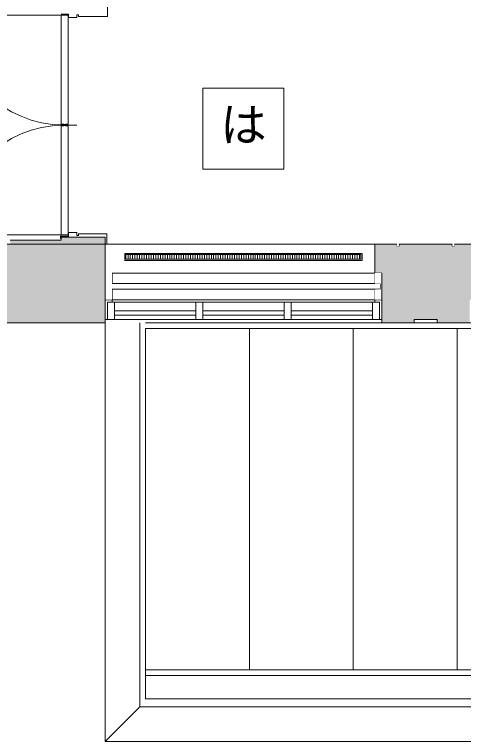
# Model space of a CAD drawing. Units: millimetres, scale not verified. Extents: x -35903 to 76097, y -53729 to 27871.
# Drawn here: x -11030 to -7151, y -41970 to -35683 of the extents above; entities that cross this region are included whole.
import ezdxf
from ezdxf.enums import TextEntityAlignment as Align

# ---------------------------------------------------------------- set-up
doc = ezdxf.new("R2010")
doc.units = ezdxf.units.MM
doc.header["$LTSCALE"] = 200
for name, color, linetype, lineweight in [('0-1_躯体', 7, 'Continuous', 9), ('0-2_建具', 7, 'Continuous', 9), ('0-9_座席', 7, 'Continuous', 9)]:
    doc.layers.add(name, color=color, linetype=linetype, lineweight=lineweight)
doc.styles.add('ＭＳ Ｐゴシック', font='')
doc.styles.get('ＭＳ Ｐゴシック').set_extended_font_data('MS PGothic')

msp = doc.modelspace()

# ---------------------------------------------------------------- linework, layer by layer
at = {"layer": '0-1_躯体'}
for p, q in [((-10247.1, -37609.6), (-10627.1, -37609.6)), ((-7727.1, -37684.6), (-7727.1, -37669.6)), ((-7707.1, -37684.6), (-7727.1, -37684.6)), ((-7707.1, -37684.6), (-7707.1, -37669.6)), ((-7247.1, -37669.6), (-7707.1, -37669.6)), ((-7247.1, -37684.6), (-7247.1, -37669.6)), ((-7227.1, -37684.6), (-7247.1, -37684.6)), ((-7227.1, -37684.6), (-7227.1, -37669.6)), ((-7857.1, -38349.6), (-7857.1, -38149.6)), ((-18952.1, -38349.6), (-10247.1, -38349.6)), ((-10247.1, -38349.6), (-10247.1, -41969.6)), ((-9947.1, -38349.6), (-9947.1, -41669.6)), ((-9897.1, -38349.6), (1772.9, -38349.6)), ((-9897.1, -38399.6), (1772.9, -38399.6)), ((-9897.1, -38399.6), (-9897.1, -41599.6)), ((-9000.4, -38399.6), (-9000.4, -41349.6)), ((-8102.7, -38399.6), (-8102.7, -41349.6)), ((-7577.1, -38349.6), (-7857.1, -38349.6)), ((-7377.1, -38349.6), (-7097.1, -38349.6)), ((-7205, -38399.6), (-7205, -41349.6)), ((1772.9, -41349.6), (-9897.1, -41349.6)), ((1772.9, -41399.6), (-9897.1, -41399.6)), ((1772.9, -41599.6), (-9897.1, -41599.6)), ((-9947.1, -41669.6), (-10247.1, -41969.6)), ((1822.9, -41669.6), (-9947.1, -41669.6)), ((51992.9, -41969.6), (-10247.1, -41969.6))]:
    msp.add_line(p, q, dxfattribs=at)
for points in [[(-10627.1, -37609.6), (-10627.1, -37634.6), (-11067.2, -37634.6)], [(-7377.1, -38349.6), (-7377.1, -38319.6), (-7577.1, -38319.6)], [(-7577.1, -38349.6), (-7577.1, -38319.6), (-7377.1, -38319.6)]]:
    msp.add_lwpolyline(points, dxfattribs=at)
at = {"layer": '0-1_躯体', "color": 9}
for points in [[(-10627.1, -37634.6), (-10627.1, -37669.6), (-11067.2, -37634.6), (-11067.2, -37669.6)], [(-7037.1, -37669.6), (-7917.1, -37669.6), (-7037.1, -38149.6), (-7917.1, -38149.6)], [(-10727.1, -38349.6), (-11007.1, -38349.6), (-10727.1, -38149.6), (-11007.1, -38149.6)], [(-10727.1, -38319.6), (-10727.1, -38149.6), (-10527.1, -38319.6), (-10527.1, -38149.6)], [(-7577.1, -38349.6), (-7857.1, -38349.6), (-7577.1, -38149.6), (-7857.1, -38149.6)], [(-7377.1, -38319.6), (-7377.1, -38149.6), (-7577.1, -38319.6), (-7577.1, -38149.6)], [(-7577.1, -38319.6), (-7577.1, -38149.6), (-7377.1, -38319.6), (-7377.1, -38149.6)], [(-7377.1, -38349.6), (-7097.1, -38349.6), (-7377.1, -38149.6), (-7097.1, -38149.6)]]:
    msp.add_solid(points, dxfattribs=at)
at = {"layer": '0-2_建具', "color": 4, "lineweight": 5}
for p, q in [((-10604.6, -35689.6), (-11553.1, -35689.6)), ((-10567.1, -35689.6), (-10627.1, -35689.6)), ((-10604.6, -37589.6), (-11553.1, -37589.6)), ((-10567.1, -37589.6), (-10627.1, -37589.6))]:
    msp.add_line(p, q, dxfattribs=at)
at = {"layer": '0-2_建具'}
for p, q in [((-10627.1, -35809.6), (-10627.1, -35689.6)), ((-10567.1, -35809.6), (-10567.1, -35689.6)), ((-10492.1, -35684.6), (-10492.1, -35709.6)), ((-10562.1, -35709.6), (-10492.1, -35709.6)), ((-10562.1, -35709.6), (-10492.1, -35709.6)), ((-10627.1, -36632.1), (-10627.1, -35809.6)), ((-10567.1, -35809.6), (-10567.1, -36632.1)), ((-10627.1, -36692.1), (-10627.1, -36523.4)), ((-10649.3, -36639.6), (-10492.1, -36639.6)), ((-10636, -36639.6), (-10589.6, -36639.6)), ((-10627.1, -36632.1), (-10604.6, -36632.1)), ((-10597.1, -36632.1), (-10597.1, -36646.5)), ((-10589.6, -36632.1), (-10589.6, -36638.1)), ((-10589.6, -36632.1), (-10567.1, -36632.1)), ((-10589.6, -36647.1), (-10589.6, -36641.1)), ((-10627.1, -36692.1), (-10627.1, -36707.1)), ((-10627.1, -36707.1), (-10627.1, -37589.6)), ((-10567.1, -36692.1), (-10567.1, -36707.1)), ((-10567.1, -37589.6), (-10567.1, -36707.1)), ((-10562.1, -37569.6), (-10492.1, -37569.6)), ((-10492.1, -37594.6), (-10492.1, -37569.6)), ((-10477.1, -37579.6), (-10232.1, -37579.6)), ((-10232.1, -37609.6), (-10232.1, -37579.6)), ((-10632.1, -37619.6), (-10627.1, -37619.6)), ((-10627.1, -37619.6), (-10627.1, -37609.6)), ((-10627.1, -37609.6), (-10247.1, -37609.6)), ((-10077.1, -37749.6), (-8027.1, -37749.6)), ((-10077.1, -37809.6), (-10077.1, -37749.6)), ((-8037.1, -37759.6), (-10067.1, -37759.6)), ((-10049.2, -37799.6), (-10049.2, -37759.6)), ((-10029.2, -37799.6), (-10029.2, -37759.6)), ((-10009.2, -37799.6), (-10009.2, -37759.6)), ((-9989.2, -37799.6), (-9989.2, -37759.6)), ((-9969.2, -37799.6), (-9969.2, -37759.6)), ((-9949.2, -37799.6), (-9949.2, -37759.6)), ((-9929.2, -37799.6), (-9929.2, -37759.6)), ((-9909.2, -37799.6), (-9909.2, -37759.6)), ((-9889.2, -37799.6), (-9889.2, -37759.6)), ((-9869.2, -37799.6), (-9869.2, -37759.6)), ((-9849.2, -37799.6), (-9849.2, -37759.6)), ((-9829.2, -37799.6), (-9829.2, -37759.6)), ((-9809.2, -37799.6), (-9809.2, -37759.6)), ((-9789.2, -37799.6), (-9789.2, -37759.6)), ((-9769.2, -37799.6), (-9769.2, -37759.6)), ((-9749.2, -37799.6), (-9749.2, -37759.6)), ((-9729.2, -37799.6), (-9729.2, -37759.6)), ((-9709.2, -37799.6), (-9709.2, -37759.6)), ((-9689.2, -37799.6), (-9689.2, -37759.6)), ((-9669.2, -37799.6), (-9669.2, -37759.6)), ((-9649.2, -37799.6), (-9649.2, -37759.6)), ((-9629.2, -37799.6), (-9629.2, -37759.6)), ((-9609.2, -37799.6), (-9609.2, -37759.6)), ((-9589.2, -37799.6), (-9589.2, -37759.6)), ((-9569.2, -37799.6), (-9569.2, -37759.6)), ((-9549.2, -37799.6), (-9549.2, -37759.6)), ((-9529.2, -37799.6), (-9529.2, -37759.6)), ((-9509.2, -37799.6), (-9509.2, -37759.6)), ((-9489.2, -37799.6), (-9489.2, -37759.6)), ((-9469.2, -37799.6), (-9469.2, -37759.6)), ((-9449.2, -37799.6), (-9449.2, -37759.6)), ((-9429.2, -37799.6), (-9429.2, -37759.6)), ((-9409.2, -37799.6), (-9409.2, -37759.6)), ((-9389.2, -37799.6), (-9389.2, -37759.6)), ((-9369.2, -37799.6), (-9369.2, -37759.6)), ((-9349.2, -37799.6), (-9349.2, -37759.6)), ((-9329.2, -37799.6), (-9329.2, -37759.6)), ((-9309.2, -37799.6), (-9309.2, -37759.6)), ((-9289.2, -37799.6), (-9289.2, -37759.6)), ((-9269.2, -37799.6), (-9269.2, -37759.6)), ((-9249.2, -37799.6), (-9249.2, -37759.6)), ((-9229.2, -37799.6), (-9229.2, -37759.6)), ((-9209.2, -37799.6), (-9209.2, -37759.6)), ((-9189.2, -37799.6), (-9189.2, -37759.6)), ((-9169.2, -37799.6), (-9169.2, -37759.6)), ((-9149.2, -37799.6), (-9149.2, -37759.6)), ((-9129.2, -37799.6), (-9129.2, -37759.6)), ((-9109.2, -37799.6), (-9109.2, -37759.6)), ((-9089.2, -37799.6), (-9089.2, -37759.6)), ((-9069.2, -37799.6), (-9069.2, -37759.6)), ((-9049.2, -37799.6), (-9049.2, -37759.6)), ((-9029.2, -37799.6), (-9029.2, -37759.6)), ((-9009.2, -37799.6), (-9009.2, -37759.6)), ((-8989.2, -37799.6), (-8989.2, -37759.6)), ((-8969.2, -37799.6), (-8969.2, -37759.6)), ((-8949.2, -37799.6), (-8949.2, -37759.6)), ((-8929.2, -37799.6), (-8929.2, -37759.6)), ((-8909.2, -37799.6), (-8909.2, -37759.6)), ((-8889.2, -37799.6), (-8889.2, -37759.6)), ((-8869.2, -37799.6), (-8869.2, -37759.6)), ((-8849.2, -37799.6), (-8849.2, -37759.6)), ((-8829.2, -37799.6), (-8829.2, -37759.6)), ((-8809.2, -37799.6), (-8809.2, -37759.6)), ((-8789.2, -37799.6), (-8789.2, -37759.6)), ((-8769.2, -37799.6), (-8769.2, -37759.6)), ((-8749.2, -37799.6), (-8749.2, -37759.6)), ((-8729.2, -37799.6), (-8729.2, -37759.6)), ((-8709.2, -37799.6), (-8709.2, -37759.6)), ((-8689.2, -37799.6), (-8689.2, -37759.6)), ((-8669.2, -37799.6), (-8669.2, -37759.6)), ((-8649.2, -37799.6), (-8649.2, -37759.6)), ((-8629.2, -37799.6), (-8629.2, -37759.6)), ((-8609.2, -37799.6), (-8609.2, -37759.6)), ((-8589.2, -37799.6), (-8589.2, -37759.6)), ((-8569.2, -37799.6), (-8569.2, -37759.6)), ((-8549.2, -37799.6), (-8549.2, -37759.6)), ((-8529.2, -37799.6), (-8529.2, -37759.6)), ((-8509.2, -37799.6), (-8509.2, -37759.6)), ((-8489.2, -37799.6), (-8489.2, -37759.6)), ((-8469.2, -37799.6), (-8469.2, -37759.6)), ((-8449.2, -37799.6), (-8449.2, -37759.6)), ((-8429.2, -37799.6), (-8429.2, -37759.6)), ((-8409.2, -37799.6), (-8409.2, -37759.6)), ((-8389.2, -37799.6), (-8389.2, -37759.6)), ((-8369.2, -37799.6), (-8369.2, -37759.6)), ((-8349.2, -37799.6), (-8349.2, -37759.6)), ((-8329.2, -37799.6), (-8329.2, -37759.6)), ((-8309.2, -37799.6), (-8309.2, -37759.6)), ((-8289.2, -37799.6), (-8289.2, -37759.6)), ((-8269.2, -37799.6), (-8269.2, -37759.6)), ((-8249.2, -37799.6), (-8249.2, -37759.6)), ((-8229.2, -37799.6), (-8229.2, -37759.6)), ((-8209.2, -37799.6), (-8209.2, -37759.6)), ((-8189.2, -37799.6), (-8189.2, -37759.6)), ((-8169.2, -37799.6), (-8169.2, -37759.6)), ((-8149.2, -37799.6), (-8149.2, -37759.6)), ((-8129.2, -37799.6), (-8129.2, -37759.6)), ((-8109.2, -37799.6), (-8109.2, -37759.6)), ((-8089.2, -37799.6), (-8089.2, -37759.6)), ((-8069.2, -37799.6), (-8069.2, -37759.6)), ((-8049.2, -37799.6), (-8049.2, -37759.6)), ((-8037.1, -37799.6), (-8037.1, -37759.6)), ((-8027.1, -37809.6), (-8027.1, -37749.6)), ((-10077.1, -37809.6), (-8027.1, -37809.6)), ((-10247.1, -38149.6), (-10187.1, -38149.6)), ((-10247.1, -38149.6), (-10247.1, -38319.6)), ((-10187.1, -38169.6), (-10187.1, -38149.6)), ((-10227.2, -38319.6), (-10227.2, -38169.6)), ((-10167.2, -38319.6), (-10167.2, -38169.6)), ((-9464.2, -38319.6), (-9464.2, -38169.6)), ((-9404.2, -38319.6), (-9404.2, -38169.6)), ((-8700.9, -38319.6), (-8700.9, -38169.6)), ((-8640.9, -38319.6), (-8640.9, -38169.6)), ((-10167.2, -38244.6), (-9464.2, -38244.6)), ((-10167.2, -38282.1), (-9464.2, -38282.1)), ((-8700.9, -38244.6), (-9404.2, -38244.6)), ((-8700.9, -38282.1), (-9404.2, -38282.1)), ((-7937.2, -38244.6), (-8640.9, -38244.6)), ((-7937.2, -38282.1), (-8640.9, -38282.1)), ((-7892.4, -38319.6), (-10247.1, -38319.6))]:
    msp.add_line(p, q, dxfattribs=at)
for points in [[(-10477.1, -35699.6), (-10227.1, -35699.6), (-10227.1, -35609.6)], [(-10627.1, -35679.6), (-10562.1, -35679.6), (-10562.1, -35709.6)], [(-10492.1, -35684.6), (-10477.1, -35684.6), (-10477.1, -35699.6)], [(-10627.1, -36692.1), (-10627.1, -36647.1), (-10604.6, -36647.1)], [(-10604.6, -36632.1), (-10604.6, -36638.1), (-10589.6, -36638.1)], [(-10604.6, -36647.1), (-10604.6, -36641.1), (-10589.6, -36641.1)], [(-10589.6, -36647.1), (-10567.1, -36647.1), (-10567.1, -36692.1)], [(-10627.1, -37599.6), (-10562.1, -37599.6), (-10562.1, -37569.6)], [(-10492.1, -37594.6), (-10477.1, -37594.6), (-10477.1, -37579.6)], [(-10632.1, -37619.6), (-10632.1, -37597.1), (-10627.1, -37599.6)], [(-8037.1, -37799.6), (-10067.1, -37799.6), (-10067.1, -37759.6)]]:
    msp.add_lwpolyline(points, dxfattribs=at)
at = {"layer": '0-2_建具', "color": 4, "lineweight": 5}
for centre, start, end in [((-10604.6, -35689.6), 180, 270), ((-10604.6, -37589.6), 90, 180)]:
    msp.add_arc(centre, 948.5, start, end, dxfattribs=at)
at = {"layer": '0-2_建具', "color": 9}
msp.add_solid([(-10187.1, -37669.6), (-10187.1, -37909.6), (-10247.1, -37669.6), (-10247.1, -37909.6)], dxfattribs=at)
msp.add_solid([(-10187.1, -37669.6), (-10187.1, -37909.6), (-10247.1, -37669.6), (-10247.1, -37909.6)], dxfattribs=at)
at = {"layer": '0-9_座席'}
msp.add_lwpolyline([(-9402.1, -37019.6), (-8702.1, -37019.6), (-8702.1, -36319.6), (-9402.1, -36319.6)], close=True, dxfattribs=at)

# ---------------------------------------------------------------- texts
at = {"layer": '0-9_座席', "style": 'ＭＳ Ｐゴシック'}
msp.add_text('は', height=293.3, dxfattribs=at).set_placement((-9252.1, -36869.6), align=Align.BOTTOM_LEFT)

# ---------------------------------------------------------------- wipeouts: each hides what was drawn before it
msp.add_wipeout([(-10187.1, -38009.6), (-10187.1, -38059.6), (-10237.1, -38059.6), (-10237.1, -38009.6)])

# ---------------------------------------------------------------- next in the draw order: wipeouts: each hides what was drawn before it
for points in [[(-10187.1, -37669.6), (-10187.1, -37909.6), (-10247.1, -37909.6), (-10247.1, -37669.6)], [(-7917.1, -37669.6), (-7857.3, -37669.6), (-7857.3, -38149.6), (-7917.1, -38149.6)], [(-7727.1, -37669.6), (-7727.1, -37684.6), (-7707.1, -37684.6), (-7707.1, -37669.6)], [(-7247.1, -37669.6), (-7247.1, -37684.6), (-7227.1, -37684.6), (-7227.1, -37669.6)]]:
    msp.add_wipeout(points)

# ---------------------------------------------------------------- next in the draw order: linework, layer by layer
at = {"layer": '0-1_躯体'}
for p, q in [((-7917.1, -37919.6), (-7917.1, -37669.6)), ((-7227.1, -37669.6), (-4577.1, -37669.6))]:
    msp.add_line(p, q, dxfattribs=at)
msp.add_lwpolyline([(-7917.1, -37919.6), (-7857.1, -37919.6), (-7857.1, -38149.6)], dxfattribs=at)
at = {"layer": '0-1_躯体', "color": 9}
for points in [[(-10247.1, -37609.6), (-10247.1, -37669.6), (-10627.1, -37609.6), (-10627.1, -37669.6)], [(-7917.1, -37669.6), (-7857.3, -37669.6), (-7917.1, -37919.6), (-7857.3, -37919.6)]]:
    msp.add_solid(points, dxfattribs=at)
at = {"layer": '0-2_建具'}
for p, q in [((-10232.1, -37609.6), (-10232.1, -37669.6)), ((-7857.3, -38149.6), (-10227.2, -38149.6)), ((-7917.2, -38149.6), (-7917.2, -38169.6)), ((-10227.2, -38169.6), (-7877.2, -38169.6)), ((-7937.2, -38319.6), (-7937.2, -38169.6)), ((-7877.2, -38319.6), (-7877.2, -38169.6))]:
    msp.add_line(p, q, dxfattribs=at)
msp.add_lwpolyline([(-10247.1, -37609.6), (-10247.1, -37669.6), (-10232.1, -37669.6)], dxfattribs=at)

# ---------------------------------------------------------------- next in the draw order: wipeouts: each hides what was drawn before it
msp.add_wipeout([(-10187.1, -37909.6), (-10187.1, -37919.6), (-10247.1, -37919.6), (-10247.1, -37909.6)])

# ---------------------------------------------------------------- next in the draw order: linework, layer by layer
msp.add_line((-10247.1, -38149.6), (-10247.1, -37919.6), dxfattribs=at)

# ---------------------------------------------------------------- next in the draw order: wipeouts: each hides what was drawn before it
msp.add_wipeout([(-7917.1, -38009.6), (-7867.1, -38009.6), (-7867.1, -38059.6), (-7917.1, -38059.6)])

# ---------------------------------------------------------------- next in the draw order: linework, layer by layer
msp.add_lwpolyline([(-7917.1, -37919.6), (-7917.1, -38009.6), (-7867.1, -38009.6), (-7867.1, -38059.6), (-7917.1, -38059.6), (-7917.1, -38149.6)], dxfattribs=at)

# ---------------------------------------------------------------- next in the draw order: wipeouts: each hides what was drawn before it
for points in [[(-10187.1, -37919.6), (-10187.1, -38009.6), (-10237.1, -38009.6), (-10237.1, -37919.6)], [(-10187.1, -38059.6), (-10187.1, -38149.6), (-10247.1, -38149.6), (-10247.1, -38059.6)]]:
    msp.add_wipeout(points)

# ---------------------------------------------------------------- next in the draw order: linework, layer by layer
at = {"layer": '0-1_躯体'}
msp.add_line((-10247.1, -38149.6), (-10247.1, -38349.6), dxfattribs=at)
at = {"layer": '0-1_躯体', "color": 9}
msp.add_solid([(-10527.1, -38349.6), (-10527.1, -38149.6), (-10247.1, -38349.6), (-10247.1, -38149.6)], dxfattribs=at)
at = {"layer": '0-2_建具'}
for p, q in [((-10247.1, -38149.6), (-10247.1, -38319.6)), ((-10227.2, -38319.6), (-10227.2, -38169.6))]:
    msp.add_line(p, q, dxfattribs=at)

# ---------------------------------------------------------------- next in the draw order: wipeouts: each hides what was drawn before it
for points in [[(-10237.1, -37919.6), (-10237.1, -38059.6), (-10247.1, -38059.6), (-10247.1, -37919.6)], [(-7917.1, -38059.6), (-7857.3, -38059.6), (-7857.3, -38149.6), (-7917.1, -38149.6)]]:
    msp.add_wipeout(points)

# ---------------------------------------------------------------- next in the draw order: linework, layer by layer
for p, q in [((-7857.1, -37919.6), (-10247.1, -37919.6)), ((-10247.1, -38149.6), (-10247.1, -37919.6)), ((-7917.1, -38059.6), (-10187.1, -38059.6))]:
    msp.add_line(p, q, dxfattribs=at)
msp.add_lwpolyline([(-10187.1, -37919.6), (-10187.1, -38009.6), (-10237.1, -38009.6), (-10237.1, -38059.6), (-10187.1, -38059.6), (-10187.1, -38149.6)], dxfattribs=at)
at = {"layer": '0-2_建具', "color": 9}
msp.add_solid([(-10247.1, -37919.6), (-10187.1, -37919.6), (-10247.1, -37669.6), (-10187.1, -37669.6)], dxfattribs=at)

# ---------------------------------------------------------------- next in the draw order: wipeouts: each hides what was drawn before it
for points in [[(-10237.1, -37919.6), (-10237.1, -38059.6), (-10247.1, -38059.6), (-10247.1, -37919.6)], [(-7857.1, -37919.6), (-7857.1, -38009.6), (-7917.1, -38009.6), (-7917.1, -37919.6)]]:
    msp.add_wipeout(points)

# ---------------------------------------------------------------- next in the draw order: linework, layer by layer
at = {"layer": '0-1_躯体'}
msp.add_line((-10247.1, -37919.6), (-10247.1, -38149.6), dxfattribs=at)
at = {"layer": '0-2_建具'}
for p, q in [((-10237.1, -38009.6), (-10237.1, -38059.6)), ((-7917.1, -38009.6), (-10187.1, -38009.6))]:
    msp.add_line(p, q, dxfattribs=at)

# ---------------------------------------------------------------- next in the draw order: wipeouts: each hides what was drawn before it
msp.add_wipeout([(-7867.1, -38009.6), (-7857.3, -38009.6), (-7857.3, -38059.6), (-7867.1, -38059.6)])

# ---------------------------------------------------------------- next in the draw order: linework, layer by layer
msp.add_lwpolyline([(-7892.4, -38319.6), (-7857.1, -38319.6), (-7857.1, -37919.6)], dxfattribs=at)

# ---------------------------------------------------------------- next in the draw order: wipeouts: each hides what was drawn before it
msp.add_wipeout([(-10237.1, -38059.6), (-10247.1, -38059.6), (-10247.1, -37909.6), (-10237.1, -37909.6)])

# ---------------------------------------------------------------- next in the draw order: linework, layer by layer
msp.add_line((-10232.1, -37669.6), (-10232.1, -37919.6), dxfattribs=at)

# ---------------------------------------------------------------- next in the draw order: wipeouts: each hides what was drawn before it
msp.add_wipeout([(-10247.1, -37669.6), (-10247.1, -37919.6), (-10187.1, -37919.6), (-10187.1, -37669.6)])

# ---------------------------------------------------------------- next in the draw order: wipeouts: each hides what was drawn before it
msp.add_wipeout([(-10247.1, -37669.6), (-10247.1, -37919.6), (-10187.1, -37919.6), (-10187.1, -37669.6)])

# ---------------------------------------------------------------- next in the draw order: linework, layer by layer
at = {"layer": '0-1_躯体'}
for p, q in [((-10247.1, -37919.6), (-10247.1, -37609.6)), ((-18302.1, -37669.6), (-10247.1, -37669.6)), ((-7727.1, -37669.6), (-10247.1, -37669.6))]:
    msp.add_line(p, q, dxfattribs=at)

# ---------------------------------------------------------------- next in the draw order: wipeouts: each hides what was drawn before it
msp.add_wipeout([(-10237.1, -37919.6), (-10237.1, -38149.6), (-10187.1, -38149.6), (-10187.1, -37919.6)])

# ---------------------------------------------------------------- next in the draw order: wipeouts: each hides what was drawn before it
msp.add_wipeout([(-10237.1, -38059.6), (-10247.1, -38059.6), (-10247.1, -38149.6), (-10237.1, -38149.6)])

# ---------------------------------------------------------------- next in the draw order: linework, layer by layer
msp.add_line((-10247.1, -37669.6), (-10247.1, -38349.6), dxfattribs=at)
at = {"layer": '0-1_躯体', "color": 9}
msp.add_solid([(-10247.1, -37669.6), (-18952.1, -37669.6), (-10247.1, -38349.6), (-18952.1, -38349.6)], dxfattribs=at)

doc.saveas('drawing.dxf')
